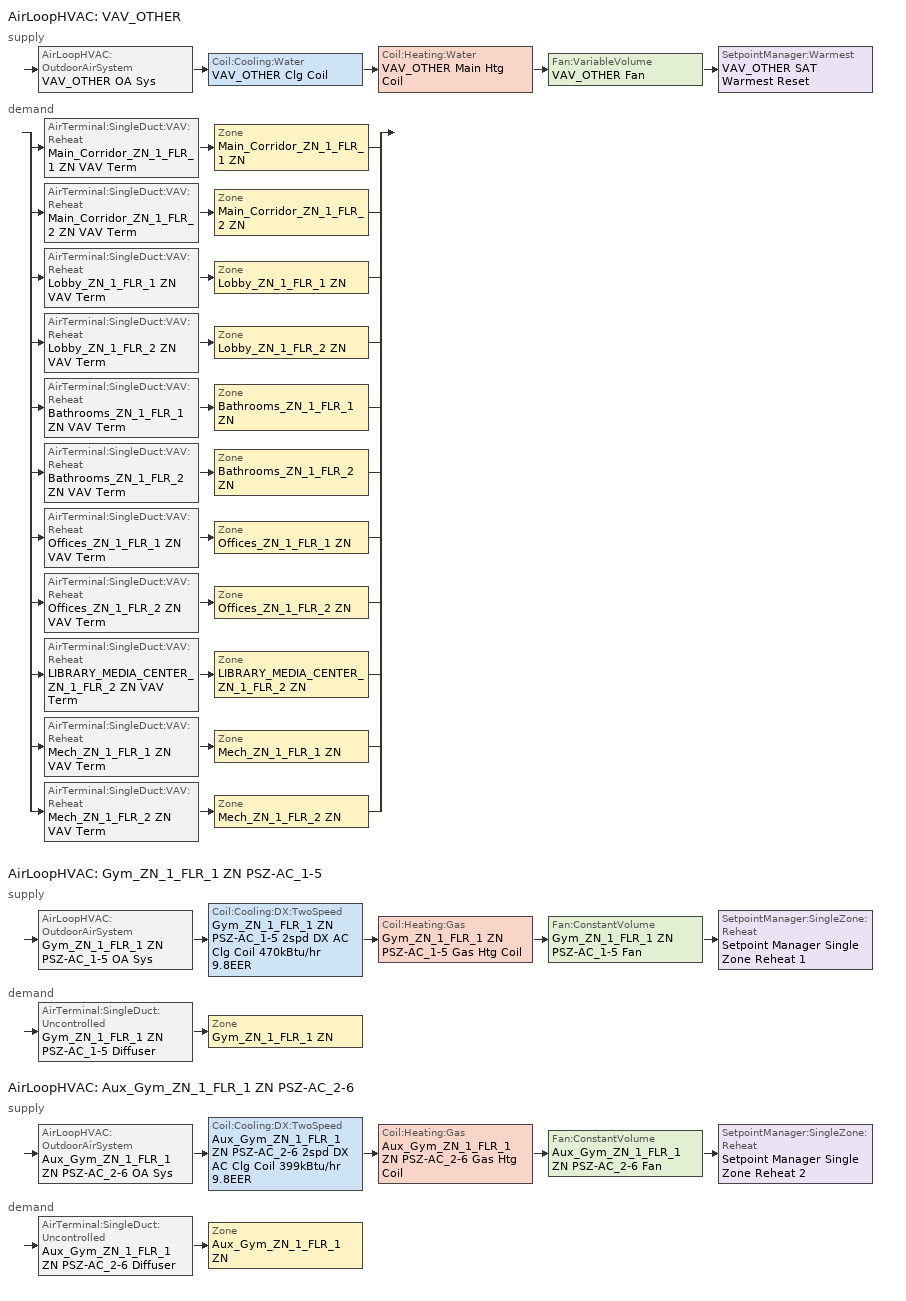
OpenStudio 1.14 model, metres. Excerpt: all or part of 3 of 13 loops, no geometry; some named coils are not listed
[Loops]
AirLoopHVAC 'VAV_OTHER'
 supply: AirLoopHVAC:OutdoorAirSystem 'VAV_OTHER OA Sys' > Coil:Cooling:Water 'VAV_OTHER Clg Coil' > Coil:Heating:Water 'VAV_OTHER Main Htg Coil' > Fan:VariableVolume 'VAV_OTHER Fan' > SetpointManager:Warmest 'VAV_OTHER SAT Warmest Reset'
 demand: split
  | AirTerminal:SingleDuct:VAV:Reheat 'Main_Corridor_ZN_1_FLR_1 ZN VAV Term' > Zone 'Main_Corridor_ZN_1_FLR_1 ZN'
  | AirTerminal:SingleDuct:VAV:Reheat 'Main_Corridor_ZN_1_FLR_2 ZN VAV Term' > Zone 'Main_Corridor_ZN_1_FLR_2 ZN'
  | AirTerminal:SingleDuct:VAV:Reheat 'Lobby_ZN_1_FLR_1 ZN VAV Term' > Zone 'Lobby_ZN_1_FLR_1 ZN'
  | AirTerminal:SingleDuct:VAV:Reheat 'Lobby_ZN_1_FLR_2 ZN VAV Term' > Zone 'Lobby_ZN_1_FLR_2 ZN'
  | AirTerminal:SingleDuct:VAV:Reheat 'Bathrooms_ZN_1_FLR_1 ZN VAV Term' > Zone 'Bathrooms_ZN_1_FLR_1 ZN'
  | AirTerminal:SingleDuct:VAV:Reheat 'Bathrooms_ZN_1_FLR_2 ZN VAV Term' > Zone 'Bathrooms_ZN_1_FLR_2 ZN'
  | AirTerminal:SingleDuct:VAV:Reheat 'Offices_ZN_1_FLR_1 ZN VAV Term' > Zone 'Offices_ZN_1_FLR_1 ZN'
  | AirTerminal:SingleDuct:VAV:Reheat 'Offices_ZN_1_FLR_2 ZN VAV Term' > Zone 'Offices_ZN_1_FLR_2 ZN'
  | AirTerminal:SingleDuct:VAV:Reheat 'LIBRARY_MEDIA_CENTER_ZN_1_FLR_2 ZN VAV Term' > Zone 'LIBRARY_MEDIA_CENTER_ZN_1_FLR_2 ZN'
  | AirTerminal:SingleDuct:VAV:Reheat 'Mech_ZN_1_FLR_1 ZN VAV Term' > Zone 'Mech_ZN_1_FLR_1 ZN'
  | AirTerminal:SingleDuct:VAV:Reheat 'Mech_ZN_1_FLR_2 ZN VAV Term' > Zone 'Mech_ZN_1_FLR_2 ZN'
AirLoopHVAC 'Gym_ZN_1_FLR_1 ZN PSZ-AC_1-5'
 supply: AirLoopHVAC:OutdoorAirSystem 'Gym_ZN_1_FLR_1 ZN PSZ-AC_1-5 OA Sys' > Coil:Cooling:DX:TwoSpeed 'Gym_ZN_1_FLR_1 ZN PSZ-AC_1-5 2spd DX AC Clg Coil 470kBtu/hr 9.8EER' > Coil:Heating:Gas 'Gym_ZN_1_FLR_1 ZN PSZ-AC_1-5 Gas Htg Coil' > Fan:ConstantVolume 'Gym_ZN_1_FLR_1 ZN PSZ-AC_1-5 Fan' > SetpointManager:SingleZone:Reheat 'Setpoint Manager Single Zone Reheat 1'
 demand: AirTerminal:SingleDuct:Uncontrolled 'Gym_ZN_1_FLR_1 ZN PSZ-AC_1-5 Diffuser' > Zone 'Gym_ZN_1_FLR_1 ZN'
AirLoopHVAC 'Aux_Gym_ZN_1_FLR_1 ZN PSZ-AC_2-6'
 supply: AirLoopHVAC:OutdoorAirSystem 'Aux_Gym_ZN_1_FLR_1 ZN PSZ-AC_2-6 OA Sys' > Coil:Cooling:DX:TwoSpeed 'Aux_Gym_ZN_1_FLR_1 ZN PSZ-AC_2-6 2spd DX AC Clg Coil 399kBtu/hr 9.8EER' > Coil:Heating:Gas 'Aux_Gym_ZN_1_FLR_1 ZN PSZ-AC_2-6 Gas Htg Coil' > Fan:ConstantVolume 'Aux_Gym_ZN_1_FLR_1 ZN PSZ-AC_2-6 Fan' > SetpointManager:SingleZone:Reheat 'Setpoint Manager Single Zone Reheat 2'
 demand: AirTerminal:SingleDuct:Uncontrolled 'Aux_Gym_ZN_1_FLR_1 ZN PSZ-AC_2-6 Diffuser' > Zone 'Aux_Gym_ZN_1_FLR_1 ZN'
[Sizing:Zone] Zone Cooling Design Supply Air Temperature Input Method=SupplyAirTemperature; Zone Cooling Design Supply Air Temperature {C}=12.8; Zone Cooling Design Supply Air Temperature Difference {deltaC}=11.11; Zone Heating Design Supply Air Temperature Input Method=SupplyAirTemperature; Zone Heating Design Supply Air Temperature {C}=40; Zone Heating Design Supply Air Temperature Difference {deltaC}=11.11; Zone Cooling Design Supply Air Humidity Ratio {kg-H2O/kg-air}=0.0085; Zone Heating Design Supply Air Humidity Ratio {kg-H2O/kg-air}=0.008; Cooling Design Air Flow Method=DesignDay; Heating Design Air Flow Method=DesignDay; Account for Dedicated Outdoor Air System=No; Dedicated Outdoor Air System Control Strategy=NeutralSupplyAir; Dedicated Outdoor Air Low Setpoint Temperature for Design {C}=autosize; Dedicated Outdoor Air High Setpoint Temperature for Design {C}=autosize
Offices_ZN_1_FLR_1 ZN; Lobby_ZN_1_FLR_2 ZN; Main_Corridor_ZN_1_FLR_2 ZN; Main_Corridor_ZN_1_FLR_1 ZN; Lobby_ZN_1_FLR_1 ZN; Mech_ZN_1_FLR_2 ZN; Gym_ZN_1_FLR_1 ZN; Offices_ZN_1_FLR_2 ZN; Bathrooms_ZN_1_FLR_2 ZN; Aux_Gym_ZN_1_FLR_1 ZN; LIBRARY_MEDIA_CENTER_ZN_1_FLR_2 ZN; Bathrooms_ZN_1_FLR_1 ZN
[Zone equipment]
Offices_ZN_1_FLR_1 ZN: Offices_ZN_1_FLR_1 ZN VAV Term
Lobby_ZN_1_FLR_2 ZN: Lobby_ZN_1_FLR_2 ZN VAV Term
Main_Corridor_ZN_1_FLR_2 ZN: Main_Corridor_ZN_1_FLR_2 ZN VAV Term
Main_Corridor_ZN_1_FLR_1 ZN: Main_Corridor_ZN_1_FLR_1 ZN VAV Term
Lobby_ZN_1_FLR_1 ZN: Lobby_ZN_1_FLR_1 ZN VAV Term
Mech_ZN_1_FLR_2 ZN: Mech_ZN_1_FLR_2 ZN VAV Term
Gym_ZN_1_FLR_1 ZN: Gym_ZN_1_FLR_1 ZN PSZ-AC_1-5 Diffuser
Offices_ZN_1_FLR_2 ZN: Offices_ZN_1_FLR_2 ZN VAV Term
Bathrooms_ZN_1_FLR_2 ZN: Bathrooms_ZN_1_FLR_2 ZN VAV Term, Bathrooms_ZN_1_FLR_2 ZN Exhaust Fan
Aux_Gym_ZN_1_FLR_1 ZN: Aux_Gym_ZN_1_FLR_1 ZN PSZ-AC_2-6 Diffuser
LIBRARY_MEDIA_CENTER_ZN_1_FLR_2 ZN: LIBRARY_MEDIA_CENTER_ZN_1_FLR_2 ZN VAV Term
Mech_ZN_1_FLR_1 ZN: Mech_ZN_1_FLR_1 ZN VAV Term
Bathrooms_ZN_1_FLR_1 ZN: Bathrooms_ZN_1_FLR_1 ZN VAV Term, Bathrooms_ZN_1_FLR_1 ZN Exhaust Fan
[AirLoopHVAC] Availability Schedule=SchoolSecondary HVACOperationSchd; Design Supply Air Flow Rate {m3/s}=AutoSize
Name | Availability Manager
VAV_OTHER | Availability Manager Night Cycle 4
Gym_ZN_1_FLR_1 ZN PSZ-AC_1-5 | Availability Manager Night Cycle 5
Aux_Gym_ZN_1_FLR_1 ZN PSZ-AC_2-6 | Availability Manager Night Cycle 6
[Sizing:System] Type of Load to Size On=Sensible; Preheat Design Temperature {C}=7; Preheat Design Humidity Ratio {kg-H2O/kg-Air}=0.008; Precool Design Temperature {C}=12.8; Precool Design Humidity Ratio {kg-H2O/kg-Air}=0.008; Central Cooling Design Supply Air Temperature {C}=12.8; Sizing Option=Coincident; 100% Outdoor Air in Cooling=No; 100% Outdoor Air in Heating=No; Central Cooling Design Supply Air Humidity Ratio {kg-H2O/kg-Air}=0.0085; Central Heating Design Supply Air Humidity Ratio {kg-H2O/kg-Air}=0.008; Cooling Design Air Flow Method=DesignDay; Cooling Design Air Flow Rate {m3/s}=0; Heating Design Air Flow Method=DesignDay; Heating Design Air Flow Rate {m3/s}=0; System Outdoor Air Method=ZoneSum; Zone Maximum Outdoor Air Fraction=1; Cooling Supply Air Flow Rate Per Floor Area {m3/s-m2}=0.00996765; Cooling Fraction of Autosized Cooling Supply Air Flow Rate=1; Cooling Supply Air Flow Rate Per Unit Cooling Capacity {m3/s-W}=3.94755e-05; Heating Supply Air Flow Rate Per Floor Area {m3/s-m2}=0.00996765; Heating Fraction of Autosized Heating Supply Air Flow Rate=1; Heating Fraction of Autosized Cooling Supply Air Flow Rate=1; Heating Supply Air Flow Rate Per Unit Heating Capacity {m3/s-W}=3.15882e-05; Cooling Design Capacity Method=CoolingDesignCapacity; Cooling Design Capacity {W}=autosize; Cooling Design Capacity Per Floor Area {W/m2}=234.7; Fraction of Autosized Cooling Design Capacity=1; Heating Design Capacity Method=HeatingDesignCapacity; Heating Design Capacity {W}=autosize; Heating Design Capacity Per Floor Area {W/m2}=157; Fraction of Autosized Heating Design Capacity=1; Central Cooling Capacity Control Method=OnOff
Name | Design Outdoor Air Flow Rate {m3/s} | Minimum System Air Flow Ratio | Central Heating Design Supply Air Temperature {C}
VAV_OTHER | 4.61027 | 0.3 | 12.8
Gym_ZN_1_FLR_1 ZN PSZ-AC_1-5; Aux_Gym_ZN_1_FLR_1 ZN PSZ-AC_2-6 | Autosize | 1 | 40
[Fan:VariableVolume]
VAV_OTHER Fan: Availability Schedule=Always On Discrete; Fan Efficiency=0.61425; Pressure Rise {Pa}=1389.92; Maximum Flow Rate {m3/s}=Autosize; Fan Power Minimum Flow Rate Input Method=Fraction; Fan Power Minimum Flow Fraction=0.25; Fan Power Minimum Air Flow Rate {m3/s}=0; Motor Efficiency=0.945; Motor In Airstream Fraction=1; Fan Power Coefficient 1=0.04076; Fan Power Coefficient 2=0.0881; Fan Power Coefficient 3=-0.0729; Fan Power Coefficient 4=0.9437; Fan Power Coefficient 5=0
[Controller:OutdoorAir] Minimum Outdoor Air Flow Rate {m3/s}=0; Maximum Outdoor Air Flow Rate {m3/s}=Autosize; Economizer Control Type=DifferentialDryBulb; Economizer Control Action Type=ModulateFlow; Lockout Type=NoLockout; Minimum Limit Type=FixedMinimum; High Humidity Control=No; Heat Recovery Bypass Control Type=BypassWhenWithinEconomizerLimits
Name | Controller Mechanical Ventilation | Minimum Outdoor Air Schedule | Maximum Fraction of Outdoor Air Schedule
VAV_OTHER OA Controller | VAV_OTHER Vent Controller
Gym_ZN_1_FLR_1 ZN PSZ-AC_1-5 OA Sys Controller | Controller Mechanical Ventilation 1 | SchoolSecondary MinOA_MotorizedDamper_Sched | GymZN1FLR1ZNPSZAC15maxOASch
Aux_Gym_ZN_1_FLR_1 ZN PSZ-AC_2-6 OA Sys Controller | Controller Mechanical Ventilation 2 | SchoolSecondary MinOA_MotorizedDamper_Sched | AuxGymZN1FLR1ZNPSZAC26maxOASch
[Controller:MechanicalVentilation] Availability Schedule=Always On Discrete
Name | System Outdoor Air Method | Demand Controlled Ventilation
VAV_OTHER Vent Controller | VentilationRateProcedure
Controller Mechanical Ventilation 1; Controller Mechanical Ventilation 2 | ZoneSum | Yes
[AirLoopHVAC:OutdoorAirSystem]
Name | Controller
VAV_OTHER OA Sys | VAV_OTHER OA Controller
Gym_ZN_1_FLR_1 ZN PSZ-AC_1-5 OA Sys | Gym_ZN_1_FLR_1 ZN PSZ-AC_1-5 OA Sys Controller
Aux_Gym_ZN_1_FLR_1 ZN PSZ-AC_2-6 OA Sys | Aux_Gym_ZN_1_FLR_1 ZN PSZ-AC_2-6 OA Sys Controller
[AvailabilityManager:NightCycle] Control Type=CycleOnAny; Thermostat Tolerance {deltaC}=1
Name | Cycling Run Time {s}
Availability Manager Night Cycle 4 | 3600
Availability Manager Night Cycle 5; Availability Manager Night Cycle 6 | 1800
[AirTerminal:SingleDuct:VAV:Reheat] Availability Schedule=Always On Discrete; Maximum Air Flow Rate {m3/s}=AutoSize; Zone Minimum Air Flow Input Method=Constant; Fixed Minimum Air Flow Rate {m3/s}=0; Maximum Hot Water or Steam Flow Rate {m3/s}=AutoSize; Minimum Hot Water or Steam Flow Rate {m3/s}=0; Convergence Tolerance=0.001; Damper Heating Action=Reverse; Maximum Flow per Zone Floor Area During Reheat {m3/s-m2}=0; Maximum Flow Fraction During Reheat=0.5; Maximum Reheat Air Temperature {C}=40; Control For Outdoor Air=No
Name | Constant Minimum Air Flow Fraction | Reheat Coil
Main_Corridor_ZN_1_FLR_1 ZN VAV Term | 0.347916 | Main_Corridor_ZN_1_FLR_1 ZN Rht Coil
Main_Corridor_ZN_1_FLR_2 ZN VAV Term | 0.217085 | Main_Corridor_ZN_1_FLR_2 ZN Rht Coil
Lobby_ZN_1_FLR_1 ZN VAV Term | 0.242666 | Lobby_ZN_1_FLR_1 ZN Rht Coil
Lobby_ZN_1_FLR_2 ZN VAV Term | 0.2 | Lobby_ZN_1_FLR_2 ZN Rht Coil
Bathrooms_ZN_1_FLR_1 ZN VAV Term | 0.286902 | Bathrooms_ZN_1_FLR_1 ZN Rht Coil
Bathrooms_ZN_1_FLR_2 ZN VAV Term | 0.2 | Bathrooms_ZN_1_FLR_2 ZN Rht Coil
Offices_ZN_1_FLR_1 ZN VAV Term | 0.222254 | Offices_ZN_1_FLR_1 ZN Rht Coil
Offices_ZN_1_FLR_2 ZN VAV Term | 0.2 | Offices_ZN_1_FLR_2 ZN Rht Coil
LIBRARY_MEDIA_CENTER_ZN_1_FLR_2 ZN VAV Term | 0.7 | LIBRARY_MEDIA_CENTER_ZN_1_FLR_2 ZN Rht Coil
Mech_ZN_1_FLR_1 ZN VAV Term | 0.35146 | Mech_ZN_1_FLR_1 ZN Rht Coil
Mech_ZN_1_FLR_2 ZN VAV Term | 0.627344 | Mech_ZN_1_FLR_2 ZN Rht Coil
[SetpointManager:SingleZone:Reheat] Minimum Supply Air Temperature {C}=10; Maximum Supply Air Temperature {C}=50
Name | Control Zone
Setpoint Manager Single Zone Reheat 1 | Gym_ZN_1_FLR_1 ZN
Setpoint Manager Single Zone Reheat 2 | Aux_Gym_ZN_1_FLR_1 ZN
[Fan:ConstantVolume] Availability Schedule=SchoolSecondary HVACOperationSchd; Pressure Rise {Pa}=1018.77; Maximum Flow Rate {m3/s}=AutoSize
Name | Fan Efficiency | Motor Efficiency
Gym_ZN_1_FLR_1 ZN PSZ-AC_1-5 Fan | 0.6045 | 0.93
Aux_Gym_ZN_1_FLR_1 ZN PSZ-AC_2-6 Fan | 0.6006 | 0.924
[Coil:Heating:Gas] Availability Schedule=Always On Discrete; Gas Burner Efficiency=0.8; Nominal Capacity {W}=AutoSize; Parasitic Electric Load {W}=0; Parasitic Gas Load {W}=0
Gym_ZN_1_FLR_1 ZN PSZ-AC_1-5 Gas Htg Coil; Aux_Gym_ZN_1_FLR_1 ZN PSZ-AC_2-6 Gas Htg Coil
[Coil:Cooling:DX:TwoSpeed] Availability Schedule=Always On Discrete; Rated High Speed Total Cooling Capacity {W}=Autosize; Rated High Speed Sensible Heat Ratio=Autosize; Rated High Speed COP {W/W}=3.39929; Rated High Speed Air Flow Rate {m3/s}=Autosize; Rated Low Speed Total Cooling Capacity {W}=Autosize; Rated Low Speed Sensible Heat Ratio=0.69; Rated Low Speed COP {W/W}=3.39929; Condenser Type=AirCooled; High Speed Evaporative Condenser Effectiveness=0; High Speed Evaporative Condenser Air Flow Rate {m3/s}=Autosize; High Speed Evaporative Condenser Pump Rated Power Consumption {W}=Autosize; Low Speed Evaporative Condenser Effectiveness=0; Low Speed Evaporative Condenser Air Flow Rate {m3/s}=Autosize; Low Speed Evaporative Condenser Pump Rated Power Consumption {W}=Autosize; Basin Heater Capacity {W/K}=10; Basin Heater Setpoint Temperature {C}=2
Name | Total Cooling Capacity Function of Temperature Curve | Total Cooling Capacity Function of Flow Fraction Curve | Energy Input Ratio Function of Temperature Curve | Energy Input Ratio Function of Flow Fraction Curve | Part Load Fraction Correlation Curve | Low Speed Total Cooling Capacity Function of Temperature Curve | Low Speed Energy Input Ratio Function of Temperature Curve
Gym_ZN_1_FLR_1 ZN PSZ-AC_1-5 2spd DX AC Clg Coil 470kBtu/hr 9.8EER | PSZ-AC_Unitary_PackagecoolCapFT 6 | PSZ-AC_Unitary_PackagecoolFFF 3 | PSZ-AC DX Unitary Package EIRFT 6 | PSZ-AC_Unitary_PackagecoolEIRFFF 3 | PSZ-AC_Unitary_PackagecoolPLR 3 | PSZ-AC_Unitary_PackagecoolCapFT 7 | PSZ-AC DX Unitary Package EIRFT 7
Aux_Gym_ZN_1_FLR_1 ZN PSZ-AC_2-6 2spd DX AC Clg Coil 399kBtu/hr 9.8EER | PSZ-AC_Unitary_PackagecoolCapFT 2 | PSZ-AC_Unitary_PackagecoolFFF 1 | PSZ-AC DX Unitary Package EIRFT 2 | PSZ-AC_Unitary_PackagecoolEIRFFF 1 | PSZ-AC_Unitary_PackagecoolPLR 1 | PSZ-AC_Unitary_PackagecoolCapFT 3 | PSZ-AC DX Unitary Package EIRFT 3
[AirTerminal:SingleDuct:Uncontrolled] Availability Schedule=Always On Discrete; Maximum Air Flow Rate {m3/s}=AutoSize
Gym_ZN_1_FLR_1 ZN PSZ-AC_1-5 Diffuser; Aux_Gym_ZN_1_FLR_1 ZN PSZ-AC_2-6 Diffuser
[Fan:ZoneExhaust] Availability Schedule=SchoolSecondary Hours_of_operation; Fan Efficiency=0.385; Pressure Rise {Pa}=124.544; Maximum Flow Rate {m3/s}=0.283168; System Availability Manager Coupling Mode=Decoupled
Bathrooms_ZN_1_FLR_1 ZN Exhaust Fan; Bathrooms_ZN_1_FLR_2 ZN Exhaust Fan
[EnergyManagementSystem:Sensor]
Name | Output Variable or Output Meter Index Key | Output Variable or Output Meter
AuxGymZN1FLR1ZNPSZAC26DATRqd | Node 345 | System Node Setpoint Temperature
AuxGymZN1FLR1ZNPSZAC26HeatingRTF | Aux_Gym_ZN_1_FLR_1 ZN PSZ-AC_2-6 Gas Htg Coil | Heating Coil Runtime Fraction
AuxGymZN1FLR1ZNPSZAC26RTF | Aux_Gym_ZN_1_FLR_1 ZN PSZ-AC_2-6 2spd DX AC Clg Coil 399kBtu/hr 9.8EER | Cooling Coil Runtime Fraction
GymZN1FLR1ZNPSZAC15DATRqd | Node 334 | System Node Setpoint Temperature
GymZN1FLR1ZNPSZAC15HeatingRTF | Gym_ZN_1_FLR_1 ZN PSZ-AC_1-5 Gas Htg Coil | Heating Coil Runtime Fraction
GymZN1FLR1ZNPSZAC15RTF | Gym_ZN_1_FLR_1 ZN PSZ-AC_1-5 2spd DX AC Clg Coil 470kBtu/hr 9.8EER | Cooling Coil Runtime Fraction
[EnergyManagementSystem:InternalVariable]
Name | Internal Data Index Key | Internal Data Type
AuxGymZN1FLR1ZNPSZAC26OADesignMass | Aux_Gym_ZN_1_FLR_1 ZN PSZ-AC_2-6 OA Sys Controller | Outdoor Air Controller Minimum Mass Flow Rate
AuxGymZN1FLR1ZNPSZAC26FanDesignPressure | Aux_Gym_ZN_1_FLR_1 ZN PSZ-AC_2-6 Fan | Fan Nominal Pressure Rise
AuxGymZN1FLR1ZNPSZAC26DesignFlowMass | Aux_Gym_ZN_1_FLR_1 ZN PSZ-AC_2-6 OA Sys Controller | Outdoor Air Controller Maximum Mass Flow Rate
GymZN1FLR1ZNPSZAC15OADesignMass | Gym_ZN_1_FLR_1 ZN PSZ-AC_1-5 OA Sys Controller | Outdoor Air Controller Minimum Mass Flow Rate
GymZN1FLR1ZNPSZAC15FanDesignPressure | Gym_ZN_1_FLR_1 ZN PSZ-AC_1-5 Fan | Fan Nominal Pressure Rise
GymZN1FLR1ZNPSZAC15DesignFlowMass | Gym_ZN_1_FLR_1 ZN PSZ-AC_1-5 OA Sys Controller | Outdoor Air Controller Maximum Mass Flow Rate
[EnergyManagementSystem:Program]
VAVOTHEROptimumStartProg0: IF DaylightSavings==0 && DayOfWeek>1 && Hour==5 && OAT_4<23.9 && OAT_4>1.7; SET VAVOTHERClgSch0 = 29.4; SET VAVOTHERHtgSch0 = 15.6; ELSEIF DaylightSavings==0 && DayOfWeek==1 && Hour==7 && OAT_4<23.9 && OAT_4>1.7; SET VAVOTHERClgSch0 = 29.4; SET VAVOTHERHtgSch0 = 15.6; ELSEIF DaylightSavings==1 && DayOfWeek>1 && Hour==4 && OAT_4<23.9 && OAT_4>1.7; SET VAVOTHERClgSch0 = 29.4; SET VAVOTHERHtgSch0 = 15.6; ELSEIF DaylightSavings==1 && DayOfWeek==1 && Hour==6 && OAT_4<23.9 && OAT_4>1.7; SET VAVOTHERClgSch0 = 29.4; SET VAVOTHERHtgSch0 = 15.6; ELSE; SET VAVOTHERClgSch0 = NULL; SET VAVOTHERHtgSch0 = NULL; ENDIF
[EnergyManagementSystem:Actuator] Actuated Component Type=Fan; Actuated Component Control Type=Fan Pressure Rise
Name | Actuated Component
AuxGymZN1FLR1ZNPSZAC26FanPressure | Aux_Gym_ZN_1_FLR_1 ZN PSZ-AC_2-6 Fan
GymZN1FLR1ZNPSZAC15FanPressure | Gym_ZN_1_FLR_1 ZN PSZ-AC_1-5 Fan
[SetpointManager:Warmest]
VAV_OTHER SAT Warmest Reset: Control Variable=Temperature; Minimum Setpoint Temperature {C}=12.8; Maximum Setpoint Temperature {C}=15.5778; Strategy=MaximumTemperature
[Schedule:Ruleset]
Name | Default Day Schedule | Summer Design Day Schedule | Winter Design Day Schedule
SchoolSecondary HVACOperationSchd | SchoolSecondary HVACOperationSchd Default | SchoolSecondary HVACOperationSchd Summer Design Day | SchoolSecondary HVACOperationSchd Winter Design Day
SchoolSecondary MinOA_MotorizedDamper_Sched | SchoolSecondary MinOA_MotorizedDamper_Sched Default | SchoolSecondary MinOA_MotorizedDamper_Sched Summer Design Day | SchoolSecondary MinOA_MotorizedDamper_Sched Winter Design Day
SchoolSecondary Hours_of_operation | SchoolSecondary Hours_of_operation Default | SchoolSecondary Hours_of_operation Summer Design Day | SchoolSecondary Hours_of_operation Winter Design Day
AuxGymZN1FLR1ZNPSZAC26maxOASch | AuxGymZN1FLR1ZNPSZAC26maxOASchDefault
GymZN1FLR1ZNPSZAC15maxOASch | GymZN1FLR1ZNPSZAC15maxOASchDefault
[Schedule:Day]
SchoolSecondary HVACOperationSchd Default; SchoolSecondary MinOA_MotorizedDamper_Sched Default; SchoolSecondary Hours_of_operation Default: 24, 0, 0
SchoolSecondary HVACOperationSchd Winter Design Day; SchoolSecondary HVACOperationSchd Summer Design Day; SchoolSecondary HVACOperationSchd WntrDsn|SmrDsn|Wkdy Day; SchoolSecondary Hours_of_operation Winter Design Day; SchoolSecondary Hours_of_operation Summer Design Day; SchoolSecondary Hours_of_operation WntrDsn|SmrDsn|Wkdy Day: 7, 0, 0, 21, 0, 1, 24, 0, 0
SchoolSecondary MinOA_MotorizedDamper_Sched Winter Design Day; SchoolSecondary MinOA_MotorizedDamper_Sched Summer Design Day; SchoolSecondary MinOA_MotorizedDamper_Sched WntrDsn|SmrDsn|Wkdy Day: 8, 0, 0, 21, 0, 1, 24, 0, 0
AuxGymZN1FLR1ZNPSZAC26maxOASchDefault; GymZN1FLR1ZNPSZAC15maxOASchDefault: 24, 0, 0.7
[Schedule:Rule] Rule Order=0; Apply Monday=Yes; Apply Tuesday=Yes; Apply Wednesday=Yes; Apply Thursday=Yes; Apply Friday=Yes; Date Specification Type=DateRange; Start Month=1; Start Day=1; End Month=12; End Day=31
Name | Schedule Ruleset | Day Schedule
Schedule Rule 93 | SchoolSecondary HVACOperationSchd | SchoolSecondary HVACOperationSchd WntrDsn|SmrDsn|Wkdy Day
Schedule Rule 94 | SchoolSecondary MinOA_MotorizedDamper_Sched | SchoolSecondary MinOA_MotorizedDamper_Sched WntrDsn|SmrDsn|Wkdy Day
Schedule Rule 105 | SchoolSecondary Hours_of_operation | SchoolSecondary Hours_of_operation WntrDsn|SmrDsn|Wkdy Day
[Curve:Biquadratic] Minimum Value of x=12.77778; Maximum Value of x=23.88889; Minimum Value of y=21.11111; Maximum Value of y=46.11111
Name | Coefficient1 Constant | Coefficient2 x | Coefficient3 x**2 | Coefficient4 y | Coefficient5 y**2 | Coefficient6 x*y
PSZ-AC_Unitary_PackagecoolCapFT 2; PSZ-AC_Unitary_PackagecoolCapFT 3; PSZ-AC_Unitary_PackagecoolCapFT 6; PSZ-AC_Unitary_PackagecoolCapFT 7 | 0.766956 | 0.0107756 | -4.14703e-05 | 0.00134961 | -0.000261144 | 0.000457488
PSZ-AC DX Unitary Package EIRFT 2; PSZ-AC DX Unitary Package EIRFT 3; PSZ-AC DX Unitary Package EIRFT 6; PSZ-AC DX Unitary Package EIRFT 7 | 0.297145 | 0.0430933 | -0.000748766 | 0.00597727 | 0.000482112 | -0.000956448
[Curve:Quadratic]
Name | Coefficient1 Constant | Coefficient2 x | Coefficient3 x**2 | Minimum Value of x | Maximum Value of x
PSZ-AC_Unitary_PackagecoolFFF 1; PSZ-AC_Unitary_PackagecoolFFF 3 | 0.8 | 0.2 | 0 | 0.5 | 1.5
PSZ-AC_Unitary_PackagecoolEIRFFF 1; PSZ-AC_Unitary_PackagecoolEIRFFF 3 | 1.156 | -0.1816 | 0.0256 | 0.5 | 1.5
PSZ-AC_Unitary_PackagecoolPLR 1; PSZ-AC_Unitary_PackagecoolPLR 3 | 0.75 | 0.25 | 0 | 0 | 1
[Schedule:Constant]
Always On Discrete: Value=1
